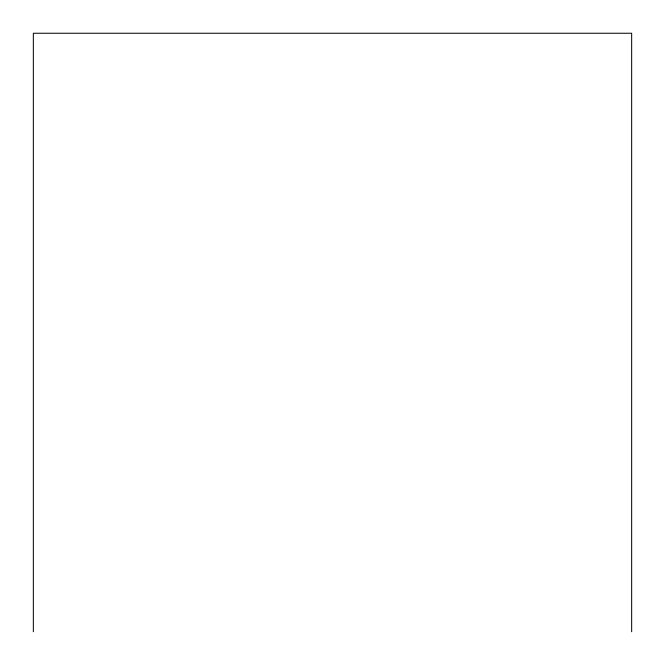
<?xml version="1.0" encoding="UTF-8"?>
<svg xmlns="http://www.w3.org/2000/svg" width="665" height="665" viewBox="0 0 665 665"><rect width="100%" height="100%" fill="white"/><g stroke="black" fill="none" stroke-linecap="round" stroke-linejoin="round"><path stroke-width="1" d="M631.659 631.75L631.659 33.25L33.341 33.25L33.341 631.75"/></g></svg>
